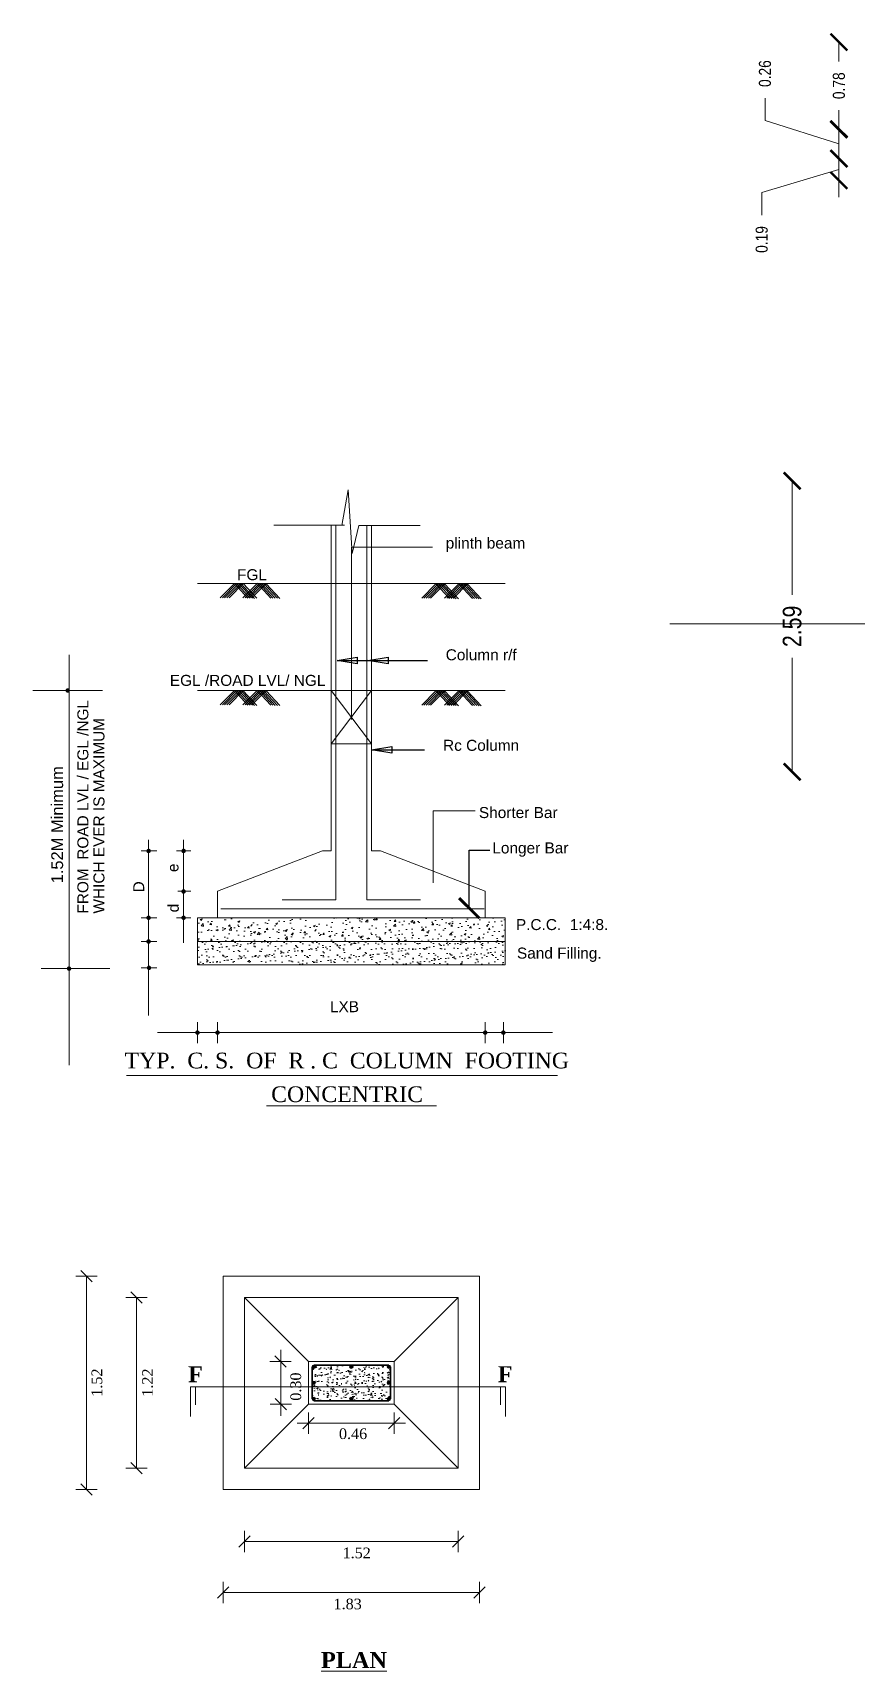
# Model space of a CAD drawing. Header units: metres. Extents: x -1559856 to -1559563, y 43807 to 43972.
# Drawn here: x -1559762.01 to -1559754.68, y 43901.85 to 43916.45 of the extents above; entities that cross this region are included whole.
import ezdxf

# ---------------------------------------------------------------- set-up
doc = ezdxf.new("R2010")
doc.units = ezdxf.units.M
doc.header["$LTSCALE"] = 750
doc.header["$MEASUREMENT"] = 0
doc.header["$PDMODE"] = 35
doc.header["$PDSIZE"] = 50
doc.linetypes.add('CENTER', pattern=[2, 1.25, -0.25, 0.25, -0.25])
doc.linetypes.add('DASHED2', pattern=[9.525, 6.35, -3.175])
doc.layers.get('0').update_dxf_attribs({"lineweight": 5})
doc.layers.get('Defpoints').update_dxf_attribs({"lineweight": 0})
doc.styles.add('mani', font='swissc.ttf', dxfattribs={"height": 0.23})
doc.styles.get("Standard").update_dxf_attribs({"font": 'arial.ttf'})
doc.styles.add('STYLE10', font='romantic.ttf', dxfattribs={"height": 5})
doc.styles.add('STYLE5', font='sanss___.ttf', dxfattribs={"width": 1.5, "height": 8})
doc.dimstyles.new('Civil Mt', dxfattribs={"dimtxt": 0.23, "dimasz": 0.15, "dimexe": 0, "dimexo": 0, "dimgap": 0.1, "dimtad": 0, "dimzin": 0, "dimdsep": 46, "dimtxsty": 'mani', "dimblk": 'ARCHTICK', "dimcen": 0, "dimse1": 1, "dimse2": 1, "dimclrd": 253, "dimclrt": 7, "dimadec": 0, "dimazin": 3, "dimtfac": 1, "dimtofl": 0, "dimtmove": 1, "dimatfit": 3, "dimfxl": 0, "dimfrac": 2, "dimtolj": 1, "dimtzin": 0, "dimlwd": 13, "dimarcsym": 0})
doc.dimstyles.get("Standard").update_dxf_attribs({"dimtxt": 0.18, "dimasz": 0.18, "dimexe": 0.18, "dimexo": 0.0625, "dimgap": 0.09, "dimtad": 1, "dimtih": 1, "dimtoh": 1, "dimdec": 4, "dimzin": 0, "dimdsep": 46, "dimtxsty": 'Standard', "dimblk": 'ARCHTICK', "dimcen": 0.09, "dimadec": 0, "dimazin": 0, "dimtfac": 1, "dimtdec": 4, "dimtofl": 0, "dimtmove": 0, "dimatfit": 3, "dimldrblk": 'ARCHTICK', "dimfxl": 0, "dimtolj": 1, "dimtzin": 0, "dimarcsym": 0})

# ---------------------------------------------------------------- blocks, each defined once
blk = doc.blocks.new('_ArchTick')
at = {"color": 0, "linetype": 'ByBlock', "const_width": 0.15}
blk.add_lwpolyline([(-0.5, -0.5), (0.5, 0.5)], dxfattribs=at)
blk = doc.blocks.new('*D413')
at = {"color": 253, "lineweight": 13, "ltscale": 0.2}
for p, q in [((-1559755.249, 43912.459), (-1559755.249, 43911.444)), ((-1559755.249, 43909.866), (-1559755.249, 43910.881))]:
    blk.add_line(p, q, dxfattribs=at)
at = {"layer": 'Defpoints', "color": 0, "ltscale": 0.2}
for p in [(-1559755.249, 43912.459), (-1559755.249, 43909.866), (-1559755.249, 43909.866)]:
    blk.add_point(p, dxfattribs=at)
at = {"color": 253, "lineweight": 13, "ltscale": 0.2, "xscale": 0.15, "yscale": 0.15, "zscale": 0.15}
for p, rotation in [((-1559755.249, 43912.459), 90), ((-1559755.249, 43909.866), 270)]:
    blk.add_blockref('_ArchTick', p, dxfattribs=dict(at, rotation=rotation))
at = {"color": 7, "ltscale": 0.2, "insert": (-1559755.249, 43911.162), "char_height": 0.23, "attachment_point": 5, "rotation": 90, "style": 'mani'}
blk.add_mtext('\\A1;{\\H0.72x;2.59}', dxfattribs=at)
blk = doc.blocks.new('*D417')
at = {"color": 253, "lineweight": 13, "ltscale": 0.2}
for p, q in [((-1559754.833, 43916.368), (-1559754.833, 43916.196)), ((-1559754.833, 43915.589), (-1559754.833, 43915.761))]:
    blk.add_line(p, q, dxfattribs=at)
at = {"layer": 'Defpoints', "color": 0, "ltscale": 0.2}
for p in [(-1559754.833, 43916.368), (-1559754.833, 43915.589), (-1559754.833, 43915.589)]:
    blk.add_point(p, dxfattribs=at)
at = {"color": 253, "lineweight": 13, "ltscale": 0.2, "xscale": 0.15, "yscale": 0.15, "zscale": 0.15}
for p, rotation in [((-1559754.833, 43916.368), 90), ((-1559754.833, 43915.589), 270)]:
    blk.add_blockref('_ArchTick', p, dxfattribs=dict(at, rotation=rotation))
at = {"color": 7, "ltscale": 0.2, "insert": (-1559754.833, 43915.979), "char_height": 0.23, "attachment_point": 5, "rotation": 90, "style": 'mani'}
blk.add_mtext('\\A1;{\\H0.46462x;0.78}', dxfattribs=at)
blk = doc.blocks.new('*D418')
at = {"color": 253, "lineweight": 13, "ltscale": 0.2}
for p, q in [((-1559755.491, 43915.669), (-1559755.491, 43915.869)), ((-1559754.833, 43915.461), (-1559755.491, 43915.669)), ((-1559754.833, 43915.593), (-1559754.833, 43915.33))]:
    blk.add_line(p, q, dxfattribs=at)
at = {"layer": 'Defpoints', "color": 0, "ltscale": 0.2}
for p in [(-1559754.833, 43915.593), (-1559754.833, 43915.33), (-1559754.833, 43915.33)]:
    blk.add_point(p, dxfattribs=at)
at = {"color": 253, "lineweight": 13, "ltscale": 0.2, "xscale": 0.15, "yscale": 0.15, "zscale": 0.15}
for p, rotation in [((-1559754.833, 43915.593), 90), ((-1559754.833, 43915.33), 270)]:
    blk.add_blockref('_ArchTick', p, dxfattribs=dict(at, rotation=rotation))
at = {"color": 7, "ltscale": 0.2, "insert": (-1559755.491, 43916.087), "char_height": 0.23, "attachment_point": 5, "rotation": 90, "style": 'mani'}
blk.add_mtext('\\A1;{\\H0.46462x;0.26}', dxfattribs=at)
blk = doc.blocks.new('*D419')
at = {"color": 253, "lineweight": 13, "ltscale": 0.2}
for p, q in [((-1559754.833, 43915.33), (-1559754.833, 43915.48)), ((-1559754.833, 43915.232), (-1559755.52, 43915.027)), ((-1559754.833, 43915.33), (-1559754.833, 43915.135)), ((-1559754.833, 43915.135), (-1559754.833, 43914.985)), ((-1559755.52, 43915.027), (-1559755.52, 43914.827))]:
    blk.add_line(p, q, dxfattribs=at)
at = {"layer": 'Defpoints', "color": 0, "ltscale": 0.2}
for p in [(-1559754.833, 43915.33), (-1559754.833, 43915.135), (-1559754.833, 43915.135)]:
    blk.add_point(p, dxfattribs=at)
at = {"color": 253, "lineweight": 13, "ltscale": 0.2, "xscale": 0.15, "yscale": 0.15, "zscale": 0.15}
for p, rotation in [((-1559754.833, 43915.33), 270), ((-1559754.833, 43915.135), 90)]:
    blk.add_blockref('_ArchTick', p, dxfattribs=dict(at, rotation=rotation))
at = {"color": 7, "ltscale": 0.2, "insert": (-1559755.52, 43914.609), "char_height": 0.23, "attachment_point": 5, "rotation": 90, "style": 'mani'}
blk.add_mtext('\\A1;{\\H0.46462x;0.19}', dxfattribs=at)

msp = doc.modelspace()

# ---------------------------------------------------------------- hatches: boundary and pattern name
at = {"linetype": 'Continuous'}
h = msp.add_hatch(dxfattribs=at)
h.set_pattern_fill('AR-CONC', scale=0.023347, style=0)
h.set_pattern_definition([(50, (-1559694.825, 43770.76232), (0.16745584, -0.01465049), [0.01750995, -0.19260942]), (355, (-1559694.825, 43770.76232), (-0.03239371, 0.17561127), [0.01400796, -0.15408754]), (100.4514, (-1559694.81105, 43770.7611), (0.13506225, 0.16096067), [0.01488117, -0.16369282]), (46.1842, (-1559694.825, 43770.809), (0.24916447, -0.03864306), [0.02626492, -0.28891414]), (96.6356, (-1559694.80424, 43770.8058), (0.21821193, 0.22742337), [0.02232175, -0.2455392]), (351.1842, (-1559694.825, 43770.809), (0.21821176, 0.22742354), [0.02101194, -0.2311313]), (21, (-1559694.80166, 43770.79734), (0.13935748, -0.09399781), [0.01750995, -0.19260942]), (326, (-1559694.80166, 43770.79734), (0.05680585, 0.16929786), [0.01400796, -0.15408754]), (71.4514, (-1559694.79004, 43770.7895), (0.19616339, 0.0752999), [0.01488117, -0.16369282]), (37.5, (-1559694.825, 43770.762316), (0.002838912, 0.077719386), [0, -0.15221981, 0, -0.1564222, 0, -0.154671204]), (7.5, (-1559694.825, 43770.762316), (0.061417784, 0.092081712), [0, -0.089184, 0, -0.14871782, 0, -0.058950157]), (327.5, (-1559694.877065, 43770.762316), (0.124629372, -0.005265795), [0, -0.05836649, 0, -0.182103456, 0, -0.24163728]), (317.5, (-1559694.90041, 43770.76232), (0.136154124, 0.02337111), [0, -0.07587644, 0, -0.12093537, 0, -0.17159749])])
h.paths.add_polyline_path([(-1559760.54313, 43908.56536), (-1559760.54313, 43908.35524), (-1559757.80296, 43908.35524), (-1559757.80296, 43908.56536)])
h = msp.add_hatch()
h.set_pattern_fill('AR-SAND', scale=0.046693, style=0)
h.set_pattern_definition([(37.5, (-1559694.825, 43770.762316), (-0.00294136, 0.089969556), [0, -0.070973655, 0, -0.07937843, 0, -0.07587644]), (7.5, (-1559694.825, 43770.76232), (0.08263653, 0.13177501), [0, -0.03828842, 0, -0.063969675, 0, -0.024513927]), (327.5, (-1559694.882434, 43770.762316), (0.14540923, 0.00026424), [0, -0.023346597, 0, -0.08404775, 0, -0.109729005]), (317.5, (-1559694.88243, 43770.76232), (0.14036565, 0.04098148), [0, -0.0116733, 0, -0.05509797, 0, -0.06303581])])
h.paths.add_polyline_path([(-1559760.54313, 43908.35524), (-1559760.54313, 43908.14512), (-1559757.80296, 43908.14512), (-1559757.80296, 43908.35524)])
h = msp.add_hatch()
h.set_pattern_fill('AR-CONC', scale=0.000625, style=0)
h.set_pattern_definition([(50, (-1567002.293635, 42943.06895), (0.1138654181, -0.0099619285), [0.01190625, -0.13096875]), (355, (-1567002.29364, 42943.06895), (-0.0220267662, 0.1194104018), [0.009525, -0.104775]), (100.451, (-1567002.28415, 42943.06812), (0.0918390635, 0.1094479299), [0.01011875, -0.11130625]), (46.1842, (-1567002.29364, 42943.1007), (0.1694244006, -0.026276455), [0.017859375, -0.196453125]), (96.6356, (-1567002.27952, 42943.0985), (0.1483776465, 0.1546409724), [0.015178125, -0.166959375]), (351.184, (-1567002.29364, 42943.1007), (0.1483778786, 0.1546406987), [0.0142875, -0.1571625]), (21, (-1567002.27776, 42943.09276), (0.0947592999, -0.0639159491), [0.01190625, -0.13096875]), (326, (-1567002.27776, 42943.09276), (0.0386262677, 0.1151174788), [0.009525, -0.104775]), (71.4514, (-1567002.26986, 42943.08743), (0.1333853067, 0.051201786), [0.01011875, -0.11130625]), (37.5, (-1567002.293635, 42943.068945), (0.00193037703, 0.0528468993), [0, -0.103505, 0, -0.1063625, 0, -0.105171875]), (7.5, (-1567002.293635, 42943.068945), (0.04176228907, 0.06261285926), [0, -0.0606425, 0, -0.10112375, 0, -0.040084375]), (327.5, (-1567002.329036, 42943.068945), (0.08474412198, -0.003580465), [0, -0.0396875, 0, -0.123825, 0, -0.16430625]), (317.5, (-1567002.34491, 42943.068945), (0.0925807384, 0.0158915569), [0, -0.05159375, 0, -0.0822325, 0, -0.11668125])])
h.paths.add_polyline_path([(-1559759.18888, 43904.56508, -0.41421356), (-1559759.1735, 43904.58047), (-1559759.50769, 43904.58047, -0.41421356), (-1559759.49231, 43904.56508, -1), (-1559759.52308, 43904.56508), (-1559759.52308, 43904.42151, -1), (-1559759.49231, 43904.42151, -1), (-1559759.52308, 43904.42151), (-1559759.52308, 43904.27794, -1), (-1559759.49231, 43904.27794, -0.41421356), (-1559759.50769, 43904.26256), (-1559759.1735, 43904.26256, -0.41421356), (-1559759.18888, 43904.27794, -1), (-1559759.15811, 43904.27794, -0.41421356), (-1559759.1735, 43904.26256), (-1559758.8393, 43904.26256, -0.41421356), (-1559758.85469, 43904.27794, -1), (-1559758.82392, 43904.27794), (-1559758.82392, 43904.42151, -1), (-1559758.85469, 43904.42151, -1), (-1559758.82392, 43904.42151), (-1559758.82392, 43904.56508, -1), (-1559758.85469, 43904.56508, -0.41421356), (-1559758.8393, 43904.58047), (-1559759.1735, 43904.58047, -0.41421356), (-1559759.15811, 43904.56508, -1)])
for points in [[(-1559759.52308, 43904.56508, 1), (-1559759.49231, 43904.56508, 1)], [(-1559759.18888, 43904.56508, 1), (-1559759.15811, 43904.56508, 1)], [(-1559758.85469, 43904.56508, 1), (-1559758.82392, 43904.56508, 1)], [(-1559759.52308, 43904.42151, 1), (-1559759.49231, 43904.42151, 1)], [(-1559758.85469, 43904.42151, 1), (-1559758.82392, 43904.42151, 1)], [(-1559759.52308, 43904.27794, 1), (-1559759.49231, 43904.27794, 1)], [(-1559759.18888, 43904.27794, 1), (-1559759.15811, 43904.27794, 1)], [(-1559758.85469, 43904.27794, 1), (-1559758.82392, 43904.27794, 1)]]:
    msp.add_hatch(color=7).paths.add_polyline_path(points)

# ---------------------------------------------------------------- linework, layer by layer
at = {"color": 7}
for p, q in [((-1559754.90154, 43915.65795), (-1559754.76387, 43915.52027)), ((-1559754.90154, 43915.39834), (-1559754.76387, 43915.26067)), ((-1559759.25918, 43912.05957), (-1559759.20198, 43912.37963)), ((-1559759.20198, 43912.37963), (-1559759.16637, 43911.81022)), ((-1559759.86253, 43912.06449), (-1559759.23354, 43912.06449)), ((-1559759.35175, 43909.16105), (-1559759.35175, 43912.05798)), ((-1559759.31204, 43908.72528), (-1559759.31204, 43912.05798)), ((-1559759.16637, 43911.81022), (-1559759.10695, 43912.05957)), ((-1559759.10695, 43912.05957), (-1559758.5614, 43912.05957)), ((-1559759.03405, 43908.72528), (-1559759.03405, 43912.05798)), ((-1559758.99434, 43909.16105), (-1559758.99434, 43912.05798)), ((-1559759.17304, 43910.33333), (-1559759.17304, 43911.86794)), ((-1559759.17304, 43911.86794), (-1559758.44989, 43911.86794)), ((-1559760.54313, 43911.5438), (-1559757.80296, 43911.5438)), ((-1559760.34115, 43911.41654), (-1559760.21478, 43911.54291)), ((-1559760.32129, 43911.41654), (-1559760.19493, 43911.54291)), ((-1559760.30144, 43911.41654), (-1559760.17507, 43911.54291)), ((-1559760.28158, 43911.41654), (-1559760.15521, 43911.54291)), ((-1559760.26172, 43911.41654), (-1559760.13536, 43911.54291)), ((-1559760.09339, 43911.41328), (-1559760.21476, 43911.54445)), ((-1559760.07354, 43911.41251), (-1559760.19492, 43911.54368)), ((-1559760.0537, 43911.41175), (-1559760.17508, 43911.54291)), ((-1559760.03386, 43911.41098), (-1559760.15524, 43911.54214)), ((-1559760.13836, 43911.41744), (-1559760.012, 43911.5438)), ((-1559760.01398, 43911.41175), (-1559760.13536, 43911.54291)), ((-1559760.11851, 43911.41744), (-1559759.99214, 43911.5438)), ((-1559760.09865, 43911.41744), (-1559759.97229, 43911.5438)), ((-1559760.07879, 43911.41744), (-1559759.95243, 43911.5438)), ((-1559760.05894, 43911.41744), (-1559759.93257, 43911.5438)), ((-1559759.8906, 43911.41418), (-1559760.01198, 43911.54534)), ((-1559759.87076, 43911.41341), (-1559759.99213, 43911.54457)), ((-1559759.85092, 43911.41264), (-1559759.97229, 43911.5438)), ((-1559759.83108, 43911.41187), (-1559759.95245, 43911.54303)), ((-1559759.81123, 43911.4111), (-1559759.93261, 43911.54227)), ((-1559758.54661, 43911.41424), (-1559758.42024, 43911.5406)), ((-1559758.52675, 43911.41424), (-1559758.40039, 43911.5406)), ((-1559758.50689, 43911.41424), (-1559758.38053, 43911.5406)), ((-1559758.48704, 43911.41424), (-1559758.36067, 43911.5406)), ((-1559758.46718, 43911.41424), (-1559758.34082, 43911.5406)), ((-1559758.29884, 43911.41098), (-1559758.42022, 43911.54214)), ((-1559758.279, 43911.41021), (-1559758.40038, 43911.54137)), ((-1559758.25916, 43911.40944), (-1559758.38054, 43911.54061)), ((-1559758.23932, 43911.40867), (-1559758.3607, 43911.53984)), ((-1559758.34386, 43911.4136), (-1559758.21749, 43911.53996)), ((-1559758.21948, 43911.4079), (-1559758.34085, 43911.53907)), ((-1559758.324, 43911.4136), (-1559758.19764, 43911.53996)), ((-1559758.30415, 43911.4136), (-1559758.17778, 43911.53996)), ((-1559758.28429, 43911.4136), (-1559758.15792, 43911.53996)), ((-1559758.26443, 43911.4136), (-1559758.13807, 43911.53996)), ((-1559758.0961, 43911.41034), (-1559758.21747, 43911.5415)), ((-1559758.07625, 43911.40957), (-1559758.19763, 43911.54073)), ((-1559758.05641, 43911.4088), (-1559758.17779, 43911.53996)), ((-1559758.03657, 43911.40803), (-1559758.15795, 43911.53919)), ((-1559758.01673, 43911.40726), (-1559758.13811, 43911.53842)), ((-1559761.68587, 43910.9096), (-1559761.68587, 43907.25275)), ((-1559761.38781, 43910.5907), (-1559762.00877, 43910.5907)), ((-1559760.54313, 43910.5907), (-1559759.35175, 43910.5907)), ((-1559760.34111, 43910.4635), (-1559760.21475, 43910.58987)), ((-1559760.32125, 43910.4635), (-1559760.19489, 43910.58987)), ((-1559760.3014, 43910.4635), (-1559760.17503, 43910.58987)), ((-1559760.28154, 43910.4635), (-1559760.15518, 43910.58987)), ((-1559760.26169, 43910.4635), (-1559760.13532, 43910.58987)), ((-1559760.09335, 43910.46024), (-1559760.21472, 43910.59141)), ((-1559760.07351, 43910.45948), (-1559760.19488, 43910.59064)), ((-1559760.05366, 43910.45871), (-1559760.17504, 43910.58987)), ((-1559760.03382, 43910.45794), (-1559760.1552, 43910.5891)), ((-1559760.13836, 43910.46286), (-1559760.012, 43910.58923)), ((-1559760.01398, 43910.45717), (-1559760.13536, 43910.58833)), ((-1559760.11851, 43910.46286), (-1559759.99214, 43910.58923)), ((-1559760.09865, 43910.46286), (-1559759.97229, 43910.58923)), ((-1559760.07879, 43910.46286), (-1559759.95243, 43910.58923)), ((-1559760.05894, 43910.46286), (-1559759.93257, 43910.58923)), ((-1559759.8906, 43910.4596), (-1559760.01198, 43910.59076)), ((-1559759.87076, 43910.45883), (-1559759.99213, 43910.58999)), ((-1559759.85092, 43910.45806), (-1559759.97229, 43910.58923)), ((-1559759.83108, 43910.45729), (-1559759.95245, 43910.58846)), ((-1559759.81123, 43910.45653), (-1559759.93261, 43910.58769)), ((-1559759.35175, 43910.5907), (-1559757.80296, 43910.5907)), ((-1559758.99434, 43910.11415), (-1559759.35175, 43910.5907)), ((-1559759.35175, 43910.11415), (-1559758.99434, 43910.5907)), ((-1559758.54661, 43910.46111), (-1559758.42024, 43910.58748)), ((-1559758.52675, 43910.46111), (-1559758.40039, 43910.58748)), ((-1559758.50689, 43910.46111), (-1559758.38053, 43910.58748)), ((-1559758.48704, 43910.46111), (-1559758.36067, 43910.58748)), ((-1559758.46718, 43910.46111), (-1559758.34082, 43910.58748)), ((-1559758.29884, 43910.45785), (-1559758.42022, 43910.58901)), ((-1559758.279, 43910.45708), (-1559758.40038, 43910.58825)), ((-1559758.25916, 43910.45631), (-1559758.38054, 43910.58748)), ((-1559758.23932, 43910.45554), (-1559758.3607, 43910.58671)), ((-1559758.34386, 43910.46047), (-1559758.21749, 43910.58683)), ((-1559758.21948, 43910.45478), (-1559758.34085, 43910.58594)), ((-1559758.324, 43910.46047), (-1559758.19764, 43910.58683)), ((-1559758.30415, 43910.46047), (-1559758.17778, 43910.58683)), ((-1559758.28429, 43910.46047), (-1559758.15792, 43910.58683)), ((-1559758.26443, 43910.46047), (-1559758.13807, 43910.58683)), ((-1559758.0961, 43910.45721), (-1559758.21747, 43910.58837)), ((-1559758.07625, 43910.45644), (-1559758.19763, 43910.5876)), ((-1559758.05641, 43910.45567), (-1559758.17779, 43910.58683)), ((-1559758.03657, 43910.4549), (-1559758.15795, 43910.58606)), ((-1559758.01673, 43910.45413), (-1559758.13811, 43910.5853)), ((-1559759.35175, 43910.11415), (-1559758.99434, 43910.11415)), ((-1559760.97797, 43909.25907), (-1559760.97797, 43907.69357)), ((-1559760.66646, 43909.25907), (-1559760.66646, 43908.34073)), ((-1559760.90489, 43909.16105), (-1559761.04344, 43909.16105)), ((-1559760.60182, 43909.16105), (-1559760.72959, 43909.16105)), ((-1559760.36442, 43908.80364), (-1559759.43118, 43909.16105)), ((-1559759.43118, 43909.16105), (-1559759.35175, 43909.16105)), ((-1559758.99434, 43909.16105), (-1559758.91491, 43909.16105)), ((-1559757.98167, 43908.80364), (-1559758.91491, 43909.16105)), ((-1559760.60182, 43908.80364), (-1559760.71689, 43908.80364)), ((-1559760.36442, 43908.56536), (-1559760.36442, 43908.80364)), ((-1559759.78859, 43908.72528), (-1559759.31204, 43908.72528)), ((-1559759.03405, 43908.72528), (-1559758.5575, 43908.72528)), ((-1559757.98167, 43908.56536), (-1559757.98167, 43908.80364)), ((-1559760.90489, 43908.56536), (-1559761.04344, 43908.56536)), ((-1559760.66646, 43908.56536), (-1559760.72959, 43908.56536)), ((-1559760.66646, 43908.56536), (-1559760.60182, 43908.56536)), ((-1559760.54313, 43908.56536), (-1559760.54313, 43908.14512)), ((-1559760.54313, 43908.56536), (-1559757.80296, 43908.56536)), ((-1559760.3346, 43908.64575), (-1559757.99113, 43908.64575)), ((-1559757.80296, 43908.56536), (-1559757.80296, 43908.14512)), ((-1559760.90489, 43908.35401), (-1559761.04344, 43908.35401)), ((-1559760.54313, 43908.35524), (-1559757.80296, 43908.35524)), ((-1559761.32338, 43908.1125), (-1559761.93425, 43908.1125)), ((-1559760.90489, 43908.11926), (-1559761.04344, 43908.11926)), ((-1559760.54313, 43908.14512), (-1559757.80296, 43908.14512)), ((-1559760.89965, 43907.54209), (-1559757.38225, 43907.54209)), ((-1559760.54313, 43907.63548), (-1559760.54313, 43907.44871)), ((-1559760.36442, 43907.63548), (-1559760.36442, 43907.44871)), ((-1559757.98167, 43907.63548), (-1559757.98167, 43907.44871)), ((-1559757.81997, 43907.63548), (-1559757.81997, 43907.44871)), ((-1559761.17478, 43907.16114), (-1559757.3369, 43907.16114)), ((-1559759.92933, 43906.89057), (-1559758.41422, 43906.89057)), ((-1559761.62637, 43905.37158), (-1559761.43635, 43905.37158)), ((-1559761.58175, 43905.42197), (-1559761.48098, 43905.3212)), ((-1559761.53136, 43903.47144), (-1559761.53136, 43905.37158)), ((-1559760.31358, 43905.37158), (-1559758.03341, 43905.37158)), ((-1559760.31358, 43903.47144), (-1559760.31358, 43905.37158)), ((-1559758.03341, 43905.37158), (-1559758.03341, 43903.47144)), ((-1559761.17993, 43905.18157), (-1559760.98992, 43905.18157)), ((-1559761.13531, 43905.23195), (-1559761.03454, 43905.13118)), ((-1559761.08492, 43903.66146), (-1559761.08492, 43905.18157)), ((-1559760.12357, 43905.18157), (-1559758.22343, 43905.18157)), ((-1559759.55475, 43904.61214), (-1559760.12357, 43905.18157)), ((-1559760.12357, 43903.66146), (-1559760.12357, 43905.18157)), ((-1559758.79225, 43904.61214), (-1559758.22343, 43905.18157)), ((-1559758.22343, 43905.18157), (-1559758.22343, 43903.66146)), ((-1559759.89838, 43904.61214), (-1559759.70836, 43904.61214)), ((-1559759.85375, 43904.66252), (-1559759.75298, 43904.56175)), ((-1559759.80031, 43904.1291), (-1559759.80031, 43904.71636)), ((-1559759.55475, 43904.61214), (-1559759.07971, 43904.61214)), ((-1559759.55475, 43904.61214), (-1559759.07971, 43904.61214)), ((-1559759.55475, 43904.23089), (-1559759.55475, 43904.61214)), ((-1559758.79225, 43904.61214), (-1559759.55475, 43904.61214)), ((-1559758.79225, 43904.23089), (-1559758.79225, 43904.61214)), ((-1559759.55475, 43904.23089), (-1559759.55475, 43904.51591)), ((-1559758.79225, 43904.23089), (-1559758.79225, 43904.51591)), ((-1559758.79225, 43904.51591), (-1559758.79225, 43904.23089)), ((-1559760.60591, 43904.38556), (-1559760.60591, 43904.1222)), ((-1559760.56104, 43904.38556), (-1559760.56104, 43904.2259)), ((-1559757.8462, 43904.38556), (-1559757.8462, 43904.2259)), ((-1559757.80134, 43904.38556), (-1559757.80134, 43904.1222)), ((-1559759.55475, 43904.23089), (-1559760.12357, 43903.66146)), ((-1559759.89531, 43904.23089), (-1559759.7053, 43904.23089)), ((-1559759.85069, 43904.28127), (-1559759.74992, 43904.1805)), ((-1559759.55475, 43904.23089), (-1559759.07971, 43904.23089)), ((-1559758.79225, 43904.23089), (-1559759.55475, 43904.23089)), ((-1559759.55475, 43904.15867), (-1559759.55475, 43903.96865)), ((-1559758.22343, 43903.66146), (-1559758.79225, 43904.23089)), ((-1559758.79225, 43904.15867), (-1559758.79225, 43903.96865)), ((-1559759.55475, 43904.06366), (-1559759.65653, 43904.06366)), ((-1559759.50436, 43904.11405), (-1559759.60513, 43904.01328)), ((-1559759.55475, 43904.06366), (-1559758.79225, 43904.06366)), ((-1559758.74186, 43904.11405), (-1559758.84263, 43904.01328)), ((-1559758.69046, 43904.06366), (-1559758.79225, 43904.06366)), ((-1559761.13531, 43903.71184), (-1559761.03454, 43903.61107)), ((-1559761.17993, 43903.66146), (-1559760.98992, 43903.66146)), ((-1559758.22343, 43903.66146), (-1559760.12357, 43903.66146)), ((-1559761.62637, 43903.47144), (-1559761.43635, 43903.47144)), ((-1559761.58175, 43903.52183), (-1559761.48098, 43903.42106)), ((-1559758.03341, 43903.47144), (-1559760.31358, 43903.47144)), ((-1559760.07318, 43903.05867), (-1559760.17395, 43902.9579)), ((-1559760.12357, 43903.10329), (-1559760.12357, 43902.91328)), ((-1559760.12357, 43903.00828), (-1559758.22343, 43903.00828)), ((-1559758.17304, 43903.05867), (-1559758.27381, 43902.9579)), ((-1559758.22343, 43903.10329), (-1559758.22343, 43902.91328)), ((-1559760.2632, 43902.60389), (-1559760.36397, 43902.50312)), ((-1559760.31358, 43902.64851), (-1559760.31358, 43902.45849)), ((-1559760.31358, 43902.5535), (-1559758.03341, 43902.5535)), ((-1559757.98303, 43902.60389), (-1559758.0838, 43902.50312)), ((-1559758.03341, 43902.64851), (-1559758.03341, 43902.45849))]:
    msp.add_line(p, q, dxfattribs=at)
at = {"color": 7, "linetype": 'DASHED2'}
msp.add_line((-1559756.33703, 43911.18445), (-1559749.81292, 43911.18445), dxfattribs=at)
at = {"color": 7, "linetype": 'Continuous'}
for p, q in [((-1559758.44398, 43909.51725), (-1559758.07171, 43909.51725)), ((-1559758.44398, 43908.87636), (-1559758.44398, 43909.51725))]:
    msp.add_line(p, q, dxfattribs=at)
at = {"color": 7, "lineweight": 35}
for p, q in [((-1559759.50769, 43904.58047), (-1559758.8393, 43904.58047)), ((-1559759.49634, 43904.57547), (-1559759.48362, 43904.55517)), ((-1559759.52308, 43904.27794), (-1559759.52308, 43904.56508)), ((-1559759.52194, 43904.55928), (-1559759.50922, 43904.53898)), ((-1559758.82392, 43904.56508), (-1559758.82392, 43904.27794)), ((-1559758.8393, 43904.26256), (-1559759.50769, 43904.26256))]:
    msp.add_line(p, q, dxfattribs=at)
at = {"color": 7, "linetype": 'CENTER'}
msp.add_line((-1559760.60591, 43904.38556), (-1559757.80134, 43904.38556), dxfattribs=at)
at = {"color": 7, "const_width": 0.01986}
for points in [[(-1559761.70822, 43910.5907, 1), (-1559761.68836, 43910.5907, 1)], [(-1559760.9879, 43909.16105, 1), (-1559760.96804, 43909.16105, 1)], [(-1559760.67639, 43909.16105, 1), (-1559760.65653, 43909.16105, 1)], [(-1559760.67639, 43908.7999, 1), (-1559760.65653, 43908.7999, 1)], [(-1559760.9879, 43908.56536, 1), (-1559760.96804, 43908.56536, 1)], [(-1559760.67639, 43908.56536, 1), (-1559760.65653, 43908.56536, 1)], [(-1559760.9879, 43908.35401, 1), (-1559760.96804, 43908.35401, 1)], [(-1559761.6958, 43908.1125, 1), (-1559761.67594, 43908.1125, 1)], [(-1559760.98409, 43908.11926, 1), (-1559760.96423, 43908.11926, 1)], [(-1559760.55306, 43907.54209, 1), (-1559760.5332, 43907.54209, 1)], [(-1559760.37435, 43907.54209, 1), (-1559760.35449, 43907.54209, 1)], [(-1559757.9916, 43907.54209, 1), (-1559757.97174, 43907.54209, 1)], [(-1559757.8299, 43907.54209, 1), (-1559757.81005, 43907.54209, 1)]]:
    msp.add_lwpolyline(points, format="xyb", close=True, dxfattribs=at)
at = {"color": 7}
for centre in [(-1559759.50769, 43904.56508), (-1559759.1735, 43904.56508), (-1559758.8393, 43904.56508), (-1559759.50769, 43904.42151), (-1559758.8393, 43904.42151), (-1559759.50769, 43904.27794), (-1559759.1735, 43904.27794), (-1559758.8393, 43904.27794)]:
    msp.add_circle(centre, 0.01539, dxfattribs=at)

# ---------------------------------------------------------------- texts
for s, height, style, p in [('plinth beam', 0.0980557, 'STYLE5', (-1559758.33324, 43911.85535)), ('FGL', 0.098056, 'STYLE5', (-1559760.19122, 43911.57317)), ('Column r/f', 0.098056, 'STYLE5', (-1559758.33324, 43910.8596)), ('EGL /ROAD LVL/ NGL', 0.0980557, 'STYLE5', (-1559760.78904, 43910.6315)), ('Rc Column', 0.098056, 'STYLE5', (-1559758.35699, 43910.05293)), ('Shorter Bar', 0.0980557, 'STYLE5', (-1559758.03765, 43909.45396)), ('Longer Bar', 0.098056, 'STYLE5', (-1559757.91818, 43909.13893)), ('P.C.C.  1:4:8.', 0.0980557, 'STYLE5', (-1559757.70834, 43908.45576)), ('Sand Filling.', 0.0980557, 'STYLE5', (-1559757.69913, 43908.20162)), ('LXB', 0.098056, 'STYLE5', (-1559759.36347, 43907.72431)), ('TYP.  C. S.  OF  R . C  COLUMN  FOOTING', 0.1400796, 'STYLE10', (-1559761.19139, 43907.22357)), ('CONCENTRIC', 0.14008, 'STYLE10', (-1559759.88685, 43906.92328))]:
    msp.add_text(s, height=height, dxfattribs=dict(at, style=style)).set_placement(p)
at = {"color": 7, "style": 'STYLE5'}
for s, height, p in [('FROM  ROAD LVL / EGL /NGL', 0.0980557, (-1559761.51396, 43908.60313)), ('WHICH EVER IS MAXIMUM', 0.0980557, (-1559761.37097, 43908.60313)), ('1.52M Minimum', 0.1050597, (-1559761.73911, 43908.87189)), ('e', 0.09806, (-1559760.7122, 43908.97272)), ('D', 0.09806, (-1559761.01684, 43908.79169)), ('d', 0.09806, (-1559760.70924, 43908.6139))]:
    msp.add_text(s, height=height, rotation=90, dxfattribs=at).set_placement(p)
at = {"color": 7, "char_height": 0.095007, "attachment_point": 2, "rotation": 90}
for s, insert in [('\\A1;{\\fTimes New Roman|b0|i0|c0|p18;1.52}', (-1559761.48602, 43904.42379)), ('\\A1;{\\fTimes New Roman|b0|i0|c0|p18;1.22}', (-1559761.03531, 43904.42379)), ('\\A1;{\\fTimes New Roman|b0|i0|c0|p18;0.30}', (-1559759.71547, 43904.38816))]:
    msp.add_mtext(s, dxfattribs=dict(at, insert=insert))
at = {"color": 7, "attachment_point": 2}
for s, insert, char_height in [('\\A1;{\\fTimes New Roman|b1|i0|c0|p18;F}', (-1559760.561, 43904.56958), 0.1425105), ('\\A1;{\\fTimes New Roman|b1|i0|c0|p18;F}', (-1559757.80326, 43904.57012), 0.1425105), ('\\A1;{\\fTimes New Roman|b0|i0|c0|p18;1.52}', (-1559759.12564, 43902.95376), 0.095007), ('\\A1;{\\fTimes New Roman|b0|i0|c0|p18;1.83}', (-1559759.20603, 43902.49898), 0.095007), ('\\A1;{\\fTimes New Roman|b1|i0|c0|p18;\\L PLAN}', (-1559759.17692, 43902.02308), 0.1425105)]:
    msp.add_mtext(s, dxfattribs=dict(at, insert=insert, char_height=char_height))
at = {"color": 7, "insert": (-1559759.15785, 43904.01578), "char_height": 0.095007, "width": 0.3928882, "attachment_point": 2}
msp.add_mtext('\\A1;{\\fTimes New Roman|b0|i0|c0|p18;0.46}', dxfattribs=at)

# ---------------------------------------------------------------- dimensions: what is measured, and where the dimension line sits
at = {"color": 7, "ltscale": 0.2}
for base, p1, p2, picture, middle in [((-1559754.8327, 43915.58911), (-1559754.8327, 43916.36792), (-1559754.8327, 43915.58911), '*D417', (-1559754.8327, 43915.97851)), ((-1559754.8327, 43915.32951), (-1559754.8327, 43915.59276), (-1559754.8327, 43915.32951), '*D418', (-1559755.4909, 43915.9691)), ((-1559754.8327, 43915.1348), (-1559754.8327, 43915.32951), (-1559754.8327, 43915.1348), '*D419', (-1559755.52048, 43914.7267))]:
    dim = msp.add_linear_dim(base=base, p1=p1, p2=p2, angle=270, text='{\\H0.46462x;<>}', dimstyle='Civil Mt', dxfattribs=at)
    dim.commit()
    dim.dimension.update_dxf_attribs({"geometry": picture, "text_midpoint": middle, "dimtype": 161})
dim = msp.add_linear_dim(base=(-1559755.24899, 43909.8655), p1=(-1559755.24899, 43912.45903), p2=(-1559755.24899, 43909.8655), angle=90, text='{\\H0.72x;<>}', dimstyle='Civil Mt', dxfattribs=at)
dim.commit()
dim.dimension.update_dxf_attribs({"geometry": '*D413', "text_midpoint": (-1559755.24899, 43911.16226)})

# ---------------------------------------------------------------- leaders
at = {"color": 7}
for points in [[(-1559759.30046, 43910.85722), (-1559759.02669, 43910.85722)], [(-1559759.02669, 43910.85722), (-1559758.49627, 43910.85722)], [(-1559758.99247, 43910.06065), (-1559758.52194, 43910.06065)]]:
    msp.add_leader(points, dimstyle='Standard', override={"dimscale": 1, "dimtxt": 5, "dimexe": 3, "dimexo": 3, "dimclrt": 134, "dimldrblk": 'CLOSED', "dimtzin": 3}, dxfattribs=at)
at = {"color": 7, "linetype": 'Continuous'}
msp.add_leader([(-1559758.1241, 43908.65199), (-1559758.1241, 43909.168), (-1559757.94102, 43909.168)], dimstyle='Standard', override={"dimtxt": 5, "dimclrt": 33}, dxfattribs=at)

doc.saveas('drawing.dxf')
